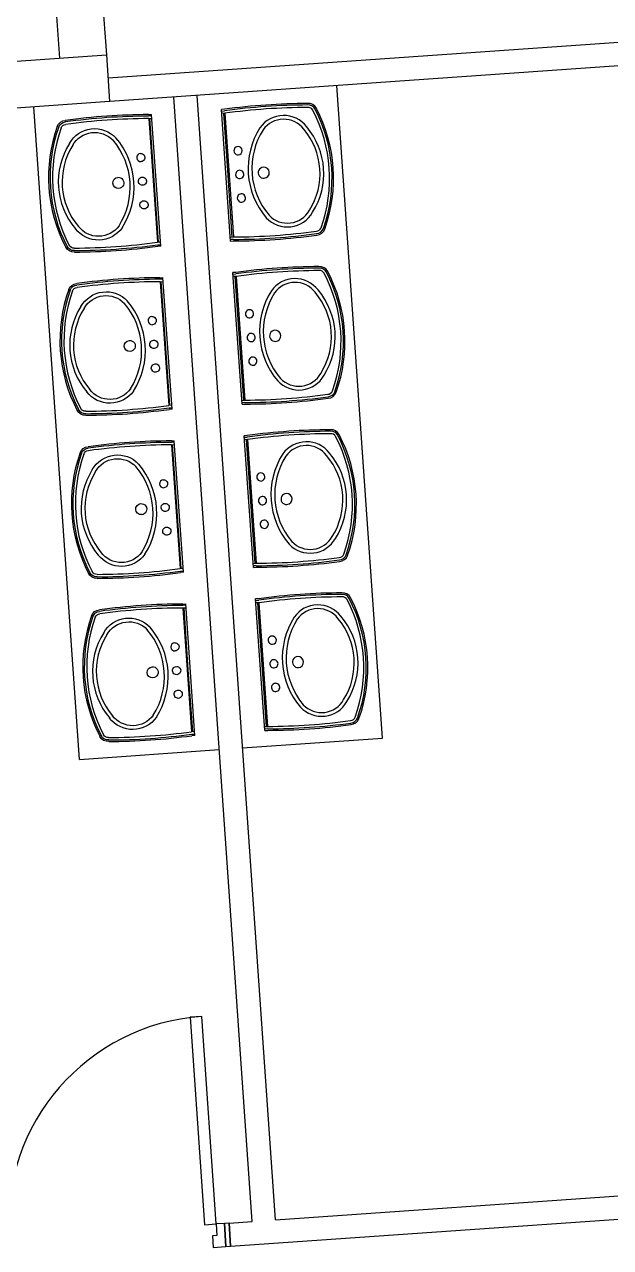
# Model space of a CAD drawing. Header units: millimetres. Extents: x 306 to 836129804, y -168137 to 818603917.
# Drawn here: x 834664539 to 834667048, y 818117738 to 818122973 of the extents above; entities that cross this region are included whole.
import ezdxf

# ---------------------------------------------------------------- set-up
doc = ezdxf.new("R2010")
doc.units = ezdxf.units.MM
doc.header["$LTSCALE"] = 3
doc.layers.get('Defpoints').update_dxf_attribs({"color": 32})

# ---------------------------------------------------------------- blocks, each defined once
blk = doc.blocks.new('P29')
at = {"layer": 'Defpoints'}
for p, q in [((835173540, 818182447.1), (835173488.8, 818183180.3)), ((835173688.3, 818183194.3), (835173739.5, 818182461)), ((835176939.1, 818182584.5), (835173746.9, 818182361.3)), ((835170946.4, 818182265.8), (835173739.5, 818182461)), ((835173739.5, 818182461), (835173753.5, 818182261.5)), ((835176946.1, 818182484.7), (835173753.9, 818182261.6)), ((835174464, 818177475), (835174127.6, 818182287.7)), ((835174921.4, 818179536.3), (835174726.1, 818182329.5)), ((835173753.5, 818182261.5), (835170760.9, 818182052.3)), ((835173624.5, 818179445.7), (835173429.3, 818182238.9)), ((835174364.3, 818177468), (835174027.8, 818182280.7)), ((835173920.2, 818182205.4), (835173932.8, 818182206.3)), ((835173933.2, 818182199.8), (835173920.4, 818182199)), ((835173920.8, 818182188.5), (835173934, 818182189.4)), ((835173920.8, 818182188.4), (835173939.3, 818181923.7)), ((835173943.6, 818181924), (835173925.5, 818182188.8)), ((835173972.2, 818181642.9), (835173932.8, 818182206.3)), ((835174244.6, 818182228.1), (835174232, 818182227.2)), ((835174271.4, 818181663.8), (835174232, 818182227.2)), ((835174232.5, 818182220.8), (835174245.3, 818182221.7)), ((835174246.4, 818182211.2), (835174233.2, 818182210.3)), ((835174260.6, 818181946.1), (835174241.7, 818182210.9)), ((835174246.4, 818182211.2), (835174264.9, 818181946.4)), ((835173939.3, 818181923.7), (835173957.8, 818181658.9)), ((835173962.5, 818181659.2), (835173943.6, 818181924)), ((835174278.7, 818181681.3), (835174260.6, 818181946.1)), ((835174264.9, 818181946.4), (835174283.4, 818181681.7)), ((835173971, 818181659.8), (835173957.8, 818181658.9)), ((835174270.2, 818181680.7), (835174283.4, 818181681.6)), ((835174283.8, 818181671.1), (835174271, 818181670.3)), ((835174271.4, 818181663.8), (835174284, 818181664.7)), ((835173958.9, 818181648.4), (835173971.7, 818181649.3)), ((835173972.2, 818181642.9), (835173959.6, 818181642)), ((835173969, 818181507.2), (835173981.6, 818181508)), ((835173982, 818181501.6), (835173969.2, 818181500.7)), ((835174021, 818180944.6), (835173981.6, 818181508)), ((835174293.5, 818181529.8), (835174280.9, 818181529)), ((835174320.2, 818180965.5), (835174280.9, 818181529)), ((835174281.3, 818181522.5), (835174294.1, 818181523.4)), ((835174295.2, 818181512.9), (835174282, 818181512)), ((835174309.4, 818181247.8), (835174290.5, 818181512.6)), ((835174295.2, 818181512.9), (835174313.7, 818181248.1)), ((835173969.6, 818181490.2), (835173982.8, 818181491.1)), ((835173969.6, 818181490.1), (835173988.1, 818181225.4)), ((835173992.5, 818181225.7), (835173974.3, 818181490.5)), ((835174327.5, 818180983), (835174309.4, 818181247.8)), ((835174313.7, 818181248.1), (835174332.2, 818180983.4)), ((835173988.1, 818181225.4), (835174006.6, 818180960.6)), ((835174011.4, 818180960.9), (835173992.5, 818181225.7)), ((835174319.1, 818180982.4), (835174332.2, 818180983.3)), ((835174019.8, 818180961.5), (835174006.6, 818180960.6)), ((835174007.7, 818180950.1), (835174020.5, 818180951)), ((835174021, 818180944.6), (835174008.4, 818180943.7)), ((835174332.6, 818180972.9), (835174319.8, 818180972)), ((835174320.2, 818180965.5), (835174332.8, 818180966.4)), ((835174342.3, 818180831.5), (835174329.7, 818180830.7)), ((835174369.1, 818180267.2), (835174329.7, 818180830.7)), ((835174330.1, 818180824.2), (835174342.9, 818180825.1)), ((835174017.8, 818180808.9), (835174030.4, 818180809.7)), ((835174030.9, 818180803.3), (835174018, 818180802.4)), ((835174018.4, 818180791.9), (835174031.6, 818180792.8)), ((835174018.4, 818180791.8), (835174036.9, 818180527.1)), ((835174041.3, 818180527.4), (835174023.2, 818180792.2)), ((835174069.8, 818180246.3), (835174030.4, 818180809.7)), ((835174344, 818180814.6), (835174330.9, 818180813.7)), ((835174358.2, 818180549.5), (835174339.3, 818180814.3)), ((835174344, 818180814.6), (835174362.5, 818180549.8)), ((835174036.9, 818180527.1), (835174055.4, 818180262.3)), ((835174060.2, 818180262.6), (835174041.3, 818180527.4)), ((835174376.3, 818180284.7), (835174358.2, 818180549.5)), ((835174362.5, 818180549.8), (835174381, 818180285.1)), ((835174068.6, 818180263.2), (835174055.4, 818180262.3)), ((835174056.5, 818180251.8), (835174069.3, 818180252.7)), ((835174069.8, 818180246.3), (835174057.2, 818180245.4)), ((835174367.9, 818180284.1), (835174381, 818180285)), ((835174381.4, 818180274.6), (835174368.6, 818180273.7)), ((835174369.1, 818180267.2), (835174381.7, 818180268.1)), ((835174066.6, 818180110.6), (835174079.2, 818180111.4)), ((835174079.7, 818180105), (835174066.9, 818180104.1)), ((835174067.2, 818180093.6), (835174080.4, 818180094.5)), ((835174067.2, 818180093.5), (835174085.8, 818179828.8)), ((835174090.1, 818179829.1), (835174072, 818180093.9)), ((835174118.6, 818179548), (835174079.2, 818180111.4)), ((835174391.1, 818180133.2), (835174378.5, 818180132.4)), ((835174417.9, 818179568.9), (835174378.5, 818180132.4)), ((835174378.9, 818180125.9), (835174391.8, 818180126.8)), ((835174392.8, 818180116.3), (835174379.7, 818180115.4)), ((835174407, 818179851.2), (835174388.1, 818180116)), ((835174392.8, 818180116.3), (835174411.3, 818179851.5)), ((835174085.8, 818179828.8), (835174104.3, 818179564)), ((835174109, 818179564.3), (835174090.1, 818179829.1)), ((835174425.1, 818179586.4), (835174407, 818179851.2)), ((835174411.3, 818179851.5), (835174429.9, 818179586.8)), ((835174117.4, 818179564.9), (835174104.3, 818179564)), ((835174416.7, 818179585.8), (835174429.9, 818179586.7)), ((835174430.2, 818179576.3), (835174417.4, 818179575.4)), ((835174417.9, 818179568.9), (835174430.5, 818179569.8)), ((835174105.3, 818179553.5), (835174118.2, 818179554.4)), ((835174118.6, 818179548), (835174106, 818179547.1)), ((835174322.8, 818179494.5), (835174921.4, 818179536.3)), ((835173624.5, 818179445.7), (835174223.1, 818179487.5)), ((835174147.6, 818178345), (835174097.7, 818178341.5)), ((835174097.7, 818178341.5), (835174159.8, 818177453.7)), ((835174209.6, 818177457.2), (835174147.6, 818178345)), ((835174464, 818177475, 0), (835176683.6, 818177630.1, 0)), ((835174271.5, 818177361.3), (835176690.6, 818177530.4, 0)), ((835174159.8, 818177453.7), (835174209.6, 818177457.2)), ((835174244.6, 818177459.6), (835174209.6, 818177457.2)), ((835174209.6, 818177457.2), (835174213.1, 818177407.3)), ((835174264.5, 818177461), (835174244.6, 818177459.6)), ((835174244.6, 818177459.6), (835174251.5, 818177359.9)), ((835174251.5, 818177359.9), (835174244.6, 818177459.6)), ((835174264.5, 818177461), (835174364.3, 818177468, 0)), ((835174264.5, 818177461), (835174271.5, 818177361.3)), ((835174264.5, 818177461), (835174271.5, 818177361.3)), ((835174271.5, 818177361.3), (835174264.5, 818177461)), ((835174213.1, 818177407.3), (835174193.2, 818177405.9)), ((835174193.2, 818177405.9), (835174196.7, 818177356)), ((835174196.7, 818177356), (835174251.5, 818177359.9)), ((835174251.5, 818177359.9), (835174271.5, 818177361.3))]:
    blk.add_line(p, q, dxfattribs=at)
for centre, radius, start, end in [((835174611.2, 818179545.9), 2707.2, 90.2189, 97.7824), ((835174611.2, 818179545.9), 2700.7, 90.2135, 97.787), ((835174611.2, 818179545.9), 2690.1, 90.2035, 97.7944), ((835173930.3, 818179498.3), 2707.2, 90.2154, 97.7789), ((835173930.3, 818179498.3), 2700.7, 90.2109, 97.7843), ((835173930.3, 818179498.3), 2690.1, 90.2035, 97.7944), ((835174066.8, 818181932.6), 628.4, 340.3291, 27.6687), ((835174066.8, 818181932.6), 638.9, 340.3263, 27.6687), ((835174066.8, 818181932.6), 645.4, 340.3247, 27.6687), ((835174137.4, 818181937.6), 645.4, 160.3291, 207.6731), ((835174137.4, 818181937.6), 638.9, 160.3291, 207.6716), ((835174137.4, 818181937.6), 628.4, 160.3291, 207.6687), ((835174671.8, 818181974.9), 325.6, 147.5714, 220.4264), ((835174671.8, 818181974.9), 309.4, 147.6497, 220.3481), ((835174360.4, 818181953.1), 293.8, 327.692, 40.3058), ((835174360.4, 818181953.1), 309.9, 327.7672, 40.2306), ((835173843.8, 818181917), 309.9, 147.7672, 220.2306), ((835173532.4, 818181895.2), 309.4, 327.6497, 40.3481), ((835173532.4, 818181895.2), 325.6, 327.5714, 40.4264), ((835173843.8, 818181917), 293.8, 147.692, 220.3058), ((835173886.8, 818182021.8), 17.5, 93.9989, 273.9989), ((835174303.2, 818182051), 17.5, 273.9989, 93.9989), ((835173593, 818184324.2), 2690.1, 270.2035, 277.7944), ((835174273.9, 818184371.8), 2690.1, 270.2035, 277.7944), ((835174273.9, 818184371.8), 2700.7, 270.2109, 277.7854), ((835174273.9, 818184371.8), 2707.2, 270.2154, 277.7806), ((835173593, 818184324.2), 2700.7, 270.2124, 277.787), ((835173593, 818184324.2), 2707.2, 270.2172, 277.7824), ((835174660, 818178847.6), 2707.2, 90.2189, 97.7824), ((835173979.2, 818178800), 2707.2, 90.2154, 97.7789), ((835174660, 818178847.6), 2700.7, 90.2135, 97.787), ((835174660, 818178847.6), 2690.1, 90.2035, 97.7944), ((835174115.6, 818181234.3), 628.4, 340.3291, 27.6687), ((835174115.6, 818181234.3), 638.9, 340.3263, 27.6687), ((835174115.6, 818181234.3), 645.4, 340.3247, 27.6687), ((835174186.3, 818181239.3), 645.4, 160.3291, 207.6731), ((835174186.3, 818181239.3), 638.9, 160.3291, 207.6716), ((835174186.3, 818181239.3), 628.4, 160.3291, 207.6687), ((835173979.2, 818178800), 2700.7, 90.2109, 97.7843), ((835173979.2, 818178800), 2690.1, 90.2035, 97.7944), ((835174720.7, 818181276.6), 325.6, 147.5714, 220.4264), ((835174409.2, 818181254.8), 309.9, 327.7672, 40.2306), ((835173581.2, 818181196.9), 309.4, 327.6497, 40.3481), ((835173581.2, 818181196.9), 325.6, 327.5714, 40.4264), ((835174720.7, 818181276.6), 309.4, 147.6497, 220.3481), ((835174409.2, 818181254.8), 293.8, 327.692, 40.3058), ((835173892.6, 818181218.7), 309.9, 147.7672, 220.2306), ((835173892.6, 818181218.7), 293.8, 147.692, 220.3058), ((835174352.1, 818181352.7), 17.5, 273.9989, 93.9989), ((835173935.6, 818181323.6), 17.5, 93.9989, 273.9989), ((835174322.7, 818183673.5), 2690.1, 270.2035, 277.7944), ((835174322.7, 818183673.5), 2700.7, 270.2109, 277.7854), ((835174322.7, 818183673.5), 2707.2, 270.2154, 277.7806), ((835173641.8, 818183625.9), 2690.1, 270.2035, 277.7944), ((835173641.8, 818183625.9), 2700.7, 270.2124, 277.787), ((835173641.8, 818183625.9), 2707.2, 270.2172, 277.7824), ((835174708.8, 818178149.3), 2707.2, 90.2189, 97.7824), ((835174708.8, 818178149.3), 2700.7, 90.2135, 97.787), ((835174708.8, 818178149.3), 2690.1, 90.2035, 97.7944), ((835174164.4, 818180536), 628.4, 340.3291, 27.6687), ((835174164.4, 818180536), 638.9, 340.3263, 27.6687), ((835174164.4, 818180536), 645.4, 340.3247, 27.6687), ((835174028, 818178101.7), 2707.2, 90.2154, 97.7789), ((835174028, 818178101.7), 2700.7, 90.2109, 97.7843), ((835174028, 818178101.7), 2690.1, 90.2035, 97.7944), ((835174235.1, 818180541), 645.4, 160.3291, 207.6731), ((835174235.1, 818180541), 638.9, 160.3291, 207.6716), ((835174235.1, 818180541), 628.4, 160.3291, 207.6687), ((835174769.5, 818180578.3), 325.6, 147.5714, 220.4264), ((835174769.5, 818180578.3), 309.4, 147.6497, 220.3481), ((835174458, 818180556.5), 293.8, 327.692, 40.3058), ((835174458, 818180556.5), 309.9, 327.7672, 40.2306), ((835173941.4, 818180520.4), 309.9, 147.7672, 220.2306), ((835173941.4, 818180520.4), 293.8, 147.692, 220.3058), ((835173630, 818180498.6), 309.4, 327.6497, 40.3481), ((835173630, 818180498.6), 325.6, 327.5714, 40.4264), ((835174400.9, 818180654.4), 17.5, 273.9989, 93.9989), ((835173984.4, 818180625.3), 17.5, 93.9989, 273.9989), ((835174371.5, 818182975.2), 2690.1, 270.2035, 277.7944), ((835174371.5, 818182975.2), 2700.7, 270.2109, 277.7854), ((835173690.6, 818182927.6), 2690.1, 270.2035, 277.7944), ((835173690.6, 818182927.6), 2700.7, 270.2124, 277.787), ((835173690.6, 818182927.6), 2707.2, 270.2172, 277.7824), ((835174371.5, 818182975.2), 2707.2, 270.2154, 277.7806), ((835174757.7, 818177451), 2707.2, 90.2189, 97.7824), ((835174757.7, 818177451), 2700.7, 90.2135, 97.787), ((835174757.7, 818177451), 2690.1, 90.2035, 97.7944), ((835174076.8, 818177403.4), 2707.2, 90.2154, 97.7789), ((835174076.8, 818177403.4), 2700.7, 90.2109, 97.7843), ((835174076.8, 818177403.4), 2690.1, 90.2035, 97.7944), ((835174213.2, 818179837.7), 628.4, 340.3291, 27.6687), ((835174213.2, 818179837.7), 638.9, 340.3263, 27.6687), ((835174213.2, 818179837.7), 645.4, 340.3247, 27.6687), ((835174283.9, 818179842.7), 645.4, 160.3291, 207.6731), ((835174283.9, 818179842.7), 638.9, 160.3291, 207.6716), ((835174283.9, 818179842.7), 628.4, 160.3291, 207.6687), ((835174818.3, 818179880), 325.6, 147.5714, 220.4264), ((835174818.3, 818179880), 309.4, 147.6497, 220.3481), ((835174506.8, 818179858.2), 293.8, 327.692, 40.3058), ((835174506.8, 818179858.2), 309.9, 327.7672, 40.2306), ((835173990.3, 818179822.1), 309.9, 147.7672, 220.2306), ((835173678.8, 818179800.3), 309.4, 327.6497, 40.3481), ((835173678.8, 818179800.3), 325.6, 327.5714, 40.4264), ((835173990.3, 818179822.1), 293.8, 147.692, 220.3058), ((835174033.2, 818179927), 17.5, 93.9989, 273.9989), ((835174449.7, 818179956.1), 17.5, 273.9989, 93.9989), ((835173739.4, 818182229.3), 2690.1, 270.2035, 277.7944), ((835174420.3, 818182276.9), 2690.1, 270.2035, 277.7944), ((835174420.3, 818182276.9), 2700.7, 270.2109, 277.7854), ((835174420.3, 818182276.9), 2707.2, 270.2154, 277.7806), ((835173739.4, 818182229.3), 2700.7, 270.2124, 277.787), ((835173739.4, 818182229.3), 2707.2, 270.2172, 277.7824), ((835174209.6, 818177457.2), 890, 93.9989, 183.9989)]:
    blk.add_arc(centre, radius, start, end, dxfattribs=at)
for centre, major_axis, start_param, end_param in [((835174603.9, 818182214.3), (-9.3, 37.8), 4.953844, 6.120151), ((835174603.9, 818182214.3), (-1.4, 32.4), 5.152517, 6.325967), ((835174603.9, 818182214.3), (-5.2, 21.3), 4.953844, 6.145065), ((835174498.4, 818182077.5), (-124.3, 0), 3.79697, 5.665959), ((835174498.4, 818182077.5), (-70, -82.5), 2.92594, 4.794607), ((835174303.2, 818182051), (-0.6, 17.5), 0.034897, 3.17649), ((835174413.3, 818181956.8), (-21.6, -9.8), 4.354587, 7.49618), ((835174413.3, 818181956.8), (-17.4, 16.2), 2.391092, 5.532684), ((835174310.3, 818181949.6), (-14.6, 9.7), 5.371809, 8.513402), ((835174310.3, 818181949.6), (-6.1, -16.4), 0.427596, 3.569189), ((835174317.7, 818181848.4), (-8.7, -15.3), 3.730064, 6.871657), ((835174317.7, 818181848.4), (-6.2, -16.5), 0.427596, 3.569189), ((835174514.4, 818181849.1), (-18.2, 123), 2.181027, 4.050017), ((835174514.4, 818181849.1), (-104.7, 27.4), 1.016739, 2.885405), ((835174637.6, 818181728.7), (-9, 20.3), 2.77251, 3.946023), ((835174637.6, 818181728.7), (0, 32.7), 3.204467, 4.36352), ((835174637.6, 818181728.7), (-13.8, -36.7), 0.427295, 1.580505), ((835174652.7, 818181516), (-9.3, 37.8), 4.953844, 6.120151), ((835174547.2, 818181379.2), (-124.3, 0), 3.79697, 5.665959), ((835174652.7, 818181516), (-1.4, 32.4), 5.152517, 6.325967), ((835174652.7, 818181516), (-5.2, 21.3), 4.953844, 6.145065), ((835174547.2, 818181379.2), (-70, -82.5), 2.92594, 4.794607), ((835174352.1, 818181352.7), (-0.6, 17.5), 0.034897, 3.17649), ((835174359.1, 818181251.3), (-14.6, 9.7), 5.371809, 8.513402), ((835174359.1, 818181251.3), (-6.1, -16.4), 0.427596, 3.569189), ((835174462.1, 818181258.5), (-21.6, -9.8), 4.354587, 7.49618), ((835174462.1, 818181258.5), (-17.4, 16.2), 2.391092, 5.532684), ((835174366.5, 818181150.1), (-8.7, -15.3), 3.730064, 6.871657), ((835174366.5, 818181150.1), (-6.2, -16.5), 0.427596, 3.569189), ((835174563.2, 818181150.8), (-18.2, 123), 2.181027, 4.050017), ((835174563.2, 818181150.8), (-104.7, 27.4), 1.016739, 2.885405), ((835174686.4, 818181030.4), (-9, 20.3), 2.77251, 3.946023), ((835174686.4, 818181030.4), (0, 32.7), 3.204467, 4.36352), ((835174686.4, 818181030.4), (-13.8, -36.7), 0.427295, 1.580505), ((835174701.6, 818180817.7), (-9.3, 37.8), 4.953844, 6.120151), ((835174701.6, 818180817.7), (-1.4, 32.4), 5.152517, 6.325967), ((835174701.6, 818180817.7), (-5.2, 21.3), 4.953844, 6.145065), ((835174596.1, 818180680.9), (-124.3, 0), 3.79697, 5.665959), ((835174596.1, 818180680.9), (-70, -82.5), 2.92594, 4.794607), ((835174400.9, 818180654.4), (-0.6, 17.5), 0.034897, 3.17649), ((835174408, 818180553), (-14.6, 9.7), 5.371809, 8.513402), ((835174408, 818180553), (-6.1, -16.4), 0.427596, 3.569189), ((835174510.9, 818180560.2), (-21.6, -9.8), 4.354587, 7.49618), ((835174510.9, 818180560.2), (-17.4, 16.2), 2.391092, 5.532684), ((835174415.3, 818180451.8), (-8.7, -15.3), 3.730064, 6.871657), ((835174415.3, 818180451.8), (-6.2, -16.5), 0.427596, 3.569189), ((835174612, 818180452.5), (-18.2, 123), 2.181027, 4.050017), ((835174612, 818180452.5), (-104.7, 27.4), 1.016739, 2.885405), ((835174735.3, 818180332.1), (-9, 20.3), 2.77251, 3.946023), ((835174735.3, 818180332.1), (0, 32.7), 3.204467, 4.36352), ((835174735.3, 818180332.1), (-13.8, -36.7), 0.427295, 1.580505), ((835174750.4, 818180119.4), (-9.3, 37.8), 4.953844, 6.120151), ((835174750.4, 818180119.4), (-1.4, 32.4), 5.152517, 6.325967), ((835174750.4, 818180119.4), (-5.2, 21.3), 4.953844, 6.145065), ((835174644.9, 818179982.6), (-124.3, 0), 3.79697, 5.665959), ((835174644.9, 818179982.6), (-70, -82.5), 2.92594, 4.794607), ((835174449.7, 818179956.1), (-0.6, 17.5), 0.034897, 3.17649), ((835174559.7, 818179861.9), (-21.6, -9.8), 4.354587, 7.49618), ((835174559.7, 818179861.9), (-17.4, 16.2), 2.391092, 5.532684), ((835174456.8, 818179854.7), (-14.6, 9.7), 5.371809, 8.513402), ((835174456.8, 818179854.7), (-6.1, -16.4), 0.427596, 3.569189), ((835174464.1, 818179753.5), (-8.7, -15.3), 3.730064, 6.871657), ((835174464.1, 818179753.5), (-6.2, -16.5), 0.427596, 3.569189), ((835174660.8, 818179754.2), (-18.2, 123), 2.181027, 4.050017), ((835174660.8, 818179754.2), (-104.7, 27.4), 1.016739, 2.885405), ((835174784.1, 818179633.8), (-9, 20.3), 2.77251, 3.946023), ((835174784.1, 818179633.8), (0, 32.7), 3.204467, 4.36352), ((835174784.1, 818179633.8), (-13.8, -36.7), 0.427295, 1.580505)]:
    blk.add_ellipse(centre, major_axis=major_axis, ratio=1, start_param=start_param, end_param=end_param, dxfattribs=at)
at = {"layer": 'Defpoints', "extrusion": (0, 0, -1)}
for centre, major_axis, start_param, end_param in [((835173566.3, 818182141.7), (4, 38.7), 4.953844, 6.120151), ((835173566.3, 818182141.7), (-3.1, 32.3), 5.152517, 6.325967), ((835173566.3, 818182141.7), (2.2, 21.8), 4.953844, 6.145065), ((835173689.8, 818182021), (123.1, 17.3), 3.79697, 5.665959), ((835173689.8, 818182021), (80.8, -72), 2.92594, 4.794607), ((835173886.8, 818182021.8), (-1.8, 17.4), 0.034897, 3.17649), ((835173790.9, 818181913.3), (14.9, 18.4), 2.391092, 5.532684), ((835173790.9, 818181913.3), (22.8, -6.7), 4.354587, 7.49618), ((835173893.9, 818181920.5), (8.4, -15.4), 0.427596, 3.569189), ((835173893.9, 818181920.5), (13.1, 11.7), 5.371809, 8.513402), ((835173900.7, 818181819.2), (8.4, -15.4), 0.427596, 3.569189), ((835173900.7, 818181819.2), (10.7, -13.9), 3.730064, 6.871657), ((835173705.8, 818181792.6), (0.9, 124.3), 2.181027, 4.050017), ((835173705.8, 818181792.6), (99.8, 41.7), 1.016739, 2.885405), ((835173600.5, 818181656.2), (18.7, -34.5), 0.427295, 1.580505), ((835173600.5, 818181656.2), (-4.6, 32.4), 3.204467, 4.36352), ((835173600.5, 818181656.2), (6.1, 21.4), 2.77251, 3.946023), ((835173615.1, 818181443.4), (4, 38.7), 4.953844, 6.120151), ((835173615.1, 818181443.4), (-3.1, 32.3), 5.152517, 6.325967), ((835173615.1, 818181443.4), (2.2, 21.8), 4.953844, 6.145065), ((835173738.6, 818181322.7), (123.1, 17.3), 3.79697, 5.665959), ((835173738.6, 818181322.7), (80.8, -72), 2.92594, 4.794607), ((835173935.6, 818181323.6), (-1.8, 17.4), 0.034897, 3.17649), ((835173839.8, 818181215), (22.8, -6.7), 4.354587, 7.49618), ((835173942.7, 818181222.2), (8.4, -15.4), 0.427596, 3.569189), ((835173942.7, 818181222.2), (13.1, 11.7), 5.371809, 8.513402), ((835173839.8, 818181215), (14.9, 18.4), 2.391092, 5.532684), ((835173949.5, 818181120.9), (8.4, -15.4), 0.427596, 3.569189), ((835173949.5, 818181120.9), (10.7, -13.9), 3.730064, 6.871657), ((835173754.6, 818181094.3), (99.8, 41.7), 1.016739, 2.885405), ((835173754.6, 818181094.3), (0.9, 124.3), 2.181027, 4.050017), ((835173649.3, 818180957.9), (18.7, -34.5), 0.427295, 1.580505), ((835173649.3, 818180957.9), (-4.6, 32.4), 3.204467, 4.36352), ((835173649.3, 818180957.9), (6.1, 21.4), 2.77251, 3.946023), ((835173663.9, 818180745.1), (4, 38.7), 4.953844, 6.120151), ((835173663.9, 818180745.1), (-3.1, 32.3), 5.152517, 6.325967), ((835173663.9, 818180745.1), (2.2, 21.8), 4.953844, 6.145065), ((835173787.4, 818180624.4), (123.1, 17.3), 3.79697, 5.665959), ((835173787.4, 818180624.4), (80.8, -72), 2.92594, 4.794607), ((835173984.4, 818180625.3), (-1.8, 17.4), 0.034897, 3.17649), ((835173888.6, 818180516.7), (14.9, 18.4), 2.391092, 5.532684), ((835173888.6, 818180516.7), (22.8, -6.7), 4.354587, 7.49618), ((835173991.5, 818180523.9), (8.4, -15.4), 0.427596, 3.569189), ((835173991.5, 818180523.9), (13.1, 11.7), 5.371809, 8.513402), ((835173998.3, 818180422.6), (8.4, -15.4), 0.427596, 3.569189), ((835173998.3, 818180422.6), (10.7, -13.9), 3.730064, 6.871657), ((835173803.4, 818180396), (0.9, 124.3), 2.181027, 4.050017), ((835173803.4, 818180396), (99.8, 41.7), 1.016739, 2.885405), ((835173698.1, 818180259.6), (-4.6, 32.4), 3.204467, 4.36352), ((835173698.1, 818180259.6), (6.1, 21.4), 2.77251, 3.946023), ((835173698.1, 818180259.6), (18.7, -34.5), 0.427295, 1.580505), ((835173712.8, 818180046.8), (4, 38.7), 4.953844, 6.120151), ((835173712.8, 818180046.8), (-3.1, 32.3), 5.152517, 6.325967), ((835173712.8, 818180046.8), (2.2, 21.8), 4.953844, 6.145065), ((835173836.3, 818179926.1), (123.1, 17.3), 3.79697, 5.665959), ((835173836.3, 818179926.1), (80.8, -72), 2.92594, 4.794607), ((835174033.2, 818179927), (-1.8, 17.4), 0.034897, 3.17649), ((835173937.4, 818179818.4), (14.9, 18.4), 2.391092, 5.532684), ((835173937.4, 818179818.4), (22.8, -6.7), 4.354587, 7.49618), ((835174040.3, 818179825.6), (8.4, -15.4), 0.427596, 3.569189), ((835174040.3, 818179825.6), (13.1, 11.7), 5.371809, 8.513402), ((835174047.1, 818179724.3), (8.4, -15.4), 0.427596, 3.569189), ((835174047.1, 818179724.3), (10.7, -13.9), 3.730064, 6.871657), ((835173852.2, 818179697.7), (0.9, 124.3), 2.181027, 4.050017), ((835173852.2, 818179697.7), (99.8, 41.7), 1.016739, 2.885405), ((835173746.9, 818179561.3), (18.7, -34.5), 0.427295, 1.580505), ((835173746.9, 818179561.3), (-4.6, 32.4), 3.204467, 4.36352), ((835173746.9, 818179561.3), (6.1, 21.4), 2.77251, 3.946023)]:
    blk.add_ellipse(centre, major_axis=major_axis, ratio=1, start_param=start_param, end_param=end_param, dxfattribs=at)

msp = doc.modelspace()

# ---------------------------------------------------------------- block references
msp.add_blockref('P29', (-508849.8, -59617.9))

doc.saveas('drawing.dxf')
